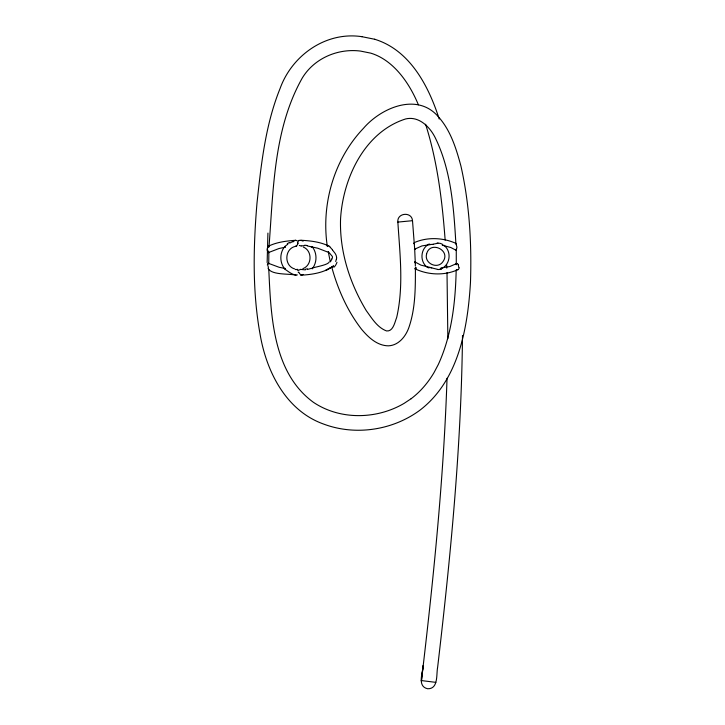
<?xml version="1.0" encoding="UTF-8"?>
<svg xmlns="http://www.w3.org/2000/svg" width="725" height="725" viewBox="0 0 725 725"><rect width="100%" height="100%" fill="white"/><g stroke="black" fill="none" stroke-linecap="round" stroke-linejoin="round"><path stroke-width="1.09" d="M415.398 267.416C415.416 287.743 415.561 308.714 408.664 328.117C405.411 336.871 398.36 345.49 388.328 345.834C377.045 345.662 368.246 337.279 361.458 329.123C347.357 310.853 337.859 289.366 331.778 267.199M456.279 264.761L456.27 249.065M411.256 398.632L404.151 403.345C376.782 419.494 340.125 420.273 313.408 402.303C272.609 372.505 270.978 315.42 268.794 269.718L268.776 269.41M285.478 268.531L279.17 267.298L268.748 263.429L268.857 251.901M268.993 246.835L268.721 246.056L267.806 247.669M447.86 338.684L447.008 272.6M462.496 335.485C461.381 446.509 450.515 557.19 437.619 667.381C436.169 674.341 438.643 689.085 427.623 688.75C416.884 686.376 422.865 672.709 423.146 665.613L421.452 680.567C433.314 580.127 443.7 479.397 447.035 378.269M267.144 262.595L267.924 233.087M456.179 270.271C455.436 302.28 451.802 335.122 438.299 364.503L434.121 372.423C428.176 382.528 420.518 391.654 411.12 398.723M268.993 246.772L269.002 246.718C273.397 190.041 273.57 128.805 302.271 78.028C314.206 58.29 337.877 48.185 360.479 51.076L370.747 53.142C393.575 60.084 409.453 83.094 418.388 104.835M268.857 252.427L279.016 248.521L285.306 247.18M268.748 263.429L268.649 264.145M456.025 244.225L455.88 243.464C453.705 207.558 451.204 170.049 435.009 137.288C429.562 126.594 418.778 115.873 405.71 118.927C364.476 131.95 342.961 178.35 340.56 218.905C339.427 251.194 349.713 283.176 366.279 310.635C371.853 318.221 377.254 327.519 386.57 330.953C393.285 331.669 394.79 322.099 396.675 317.496C403.852 286.221 399.856 253.723 397.862 222.086C396.738 212.751 411.854 211.31 412.507 220.69L414.591 247.877M415.362 268.368L415.108 268.812M330.663 261.444L331.823 259.061M336.418 258.897L335.702 261.517M327.437 246.101L327.763 245.612L328.615 245.983M297.921 243.663L296.607 246.11M362.056 36.712L361.766 36.658C325.969 31.275 292.03 55.272 280.095 88.468C265.341 124.918 261.145 164.475 256.976 203.272C253.333 246.772 252.264 290.924 260.048 334.044C266.311 371.3 285.84 410.567 323.531 424.034C355.295 435.997 392.66 430.333 419.884 410.223C458.653 380.562 467.752 328.108 470.471 282.369C471.767 243.428 469.51 204.16 460.937 166.079C456.224 148.589 450.678 130.446 438.308 116.689C417.192 92.166 381.142 107.735 363.461 128.325C333.899 159.328 321.003 204.377 327.328 246.5M312.321 268.612C309.466 267.67 328.008 265.595 329.25 261.933M299.525 270.072L300.213 269.401M268.205 263.673L268.721 263.13M283.91 247.678C279.497 254.04 279.868 263.103 284.834 269.057A2.972 1.024 29.8 0 0 285.043 269.292C288.623 271.639 292.972 275.6 297.359 274.92M331.896 258.952L332.449 257.475A2.093 1.704 77.7 0 0 332.331 256.442L328.498 251.865M312.167 268.83C317.323 262.468 317.233 252.744 311.986 246.455M284.653 246.672L284.427 247.162L285.016 247.243M456.288 250.216L456.931 247.207L455.98 243.446M333.464 265.876L333.319 266.066C323.966 272.836 312.303 274.53 301.065 275.21L303.159 274.431M429.254 243.944L429.363 244.506L431.946 244.407A19.838 13.204 -15.4 0 0 433.151 244.307M428.548 244.271C420.319 249.146 419.639 261.734 427.378 267.398M442.486 268.168C450.714 263.293 451.394 250.714 443.655 245.041M268.676 246.083C277.122 242.05 286.529 240.936 295.755 240.292L297.368 240.872M287.825 244.198L284.88 246.428A2.972 1.006 -31 0 0 284.698 246.636M332.757 266.601L331.833 266.474M332.721 266.456L325.489 270.57L332.884 266.51M414.609 249.201L421.986 245.902L430.768 244.542M302.851 268.667C312.185 265.314 312.493 250.778 303.304 247.044M456.705 263.538L449.781 266.546L440.936 267.96M289.792 243.056L293.226 241.289M442.495 244.959L442.35 244.225L440.51 243.446A7.631 6.534 -23.4 0 0 438.29 243.256M294.522 240.682L295.7 240.301M295.265 246.4C284.309 248.892 283.946 266.021 294.794 268.966M456.252 270.38C443.174 275.736 427.687 274.838 414.972 268.794M415.126 242.25C428.031 236.885 443.283 237.682 455.925 243.373M311.46 268.341L307.59 269.41M295.456 269.582L296.851 269.437L297.531 270.162M301.364 245.929L304.663 245.594M301.083 245.993L299.325 245.422M433.142 244.216L437.166 243.392M296.462 246.138L295.501 246.029M300.304 269.374L304.745 269.809A10.295 7.703 -13.3 0 0 305.452 269.836M397.862 222.086L412.507 220.69M296.027 275.255C290.018 273.379 271.694 275.464 268.069 268.377M285.188 268.477L284.834 269.057M421.234 680.539L435.834 682.361M437.347 269.283L430.07 267.498L428.285 267.842M311.623 247.026L312.14 246.672M431.728 267.824L420.953 265.132L415.126 262.006A2.846 0.825 -69.1 0 0 414.546 262.069M374.671 39.25C409.978 50.034 428.738 86.239 439.205 119.045M307.137 245.902L317.749 248.213L327.646 252.037M442.304 245.24L450.814 247.515L456.161 250.315M361.766 36.658L374.897 39.295M327.908 245.612C319.399 241.76 310.01 240.736 300.784 240.256L303.159 241.126M332.639 250.188L335.204 253.505A10.766 10.25 64.3 0 1 335.539 254.149A7.178 7.132 71.1 0 1 336.554 257.602M415.126 262.006L415.298 263.429M298.347 272.437L298.211 272.029M425.584 124.247C437.519 161.711 442.214 201.052 445.15 240.129M328.226 251.584L330.31 261.852M446.6 264.761L446.781 268.123M414.664 248.657L415.289 262.939M415.353 266.129L415.298 263.655M416.213 267.616A4.006 1.042 76.6 0 1 415.507 269.102M456.116 264.444A3.263 0.689 83.9 0 1 456.351 263.465M456.569 264.154A2.9 0.97 71.8 0 1 458.345 264.861M458.218 264.933A2.982 1.912 79.2 0 1 458.617 267.244M459.288 267.552A4.015 3.018 80.8 0 1 458.055 269.682M457.964 269.582A2.737 1.323 -79.7 0 1 456.342 269.501M413.649 243.573A2.782 0.689 -76.1 0 1 414.464 242.73M414.564 249.083A2.909 0.761 67.8 0 1 414.374 249.346M415.171 248.929A2.846 0.652 64.9 0 1 414.51 248.811M414.256 243.509A3.208 0.544 -83.7 0 1 414.274 243.863M307.445 268.83A12.071 7.395 -11.8 0 1 305.47 269.174M297.377 269.347A3.326 0.924 81.6 0 1 298.446 270.588M299.425 273.479A3.308 0.58 70.6 0 1 298.954 272.274M301.065 275.246A3.698 2.03 83.7 0 1 299.896 273.814M304.627 245.222A11.6 8.238 11.7 0 1 307.164 245.53M311.578 246.989A2.592 0.662 22.3 0 1 311.306 246.935M300.177 240.41A3.861 2.229 50.7 0 1 300.848 240.492M298.936 240.691A3.507 2.238 66.9 0 1 300.132 240.383M297.649 242.884A3.299 1.686 -81.4 0 1 299.044 240.319M297.776 243.7A3.281 0.471 -71.6 0 1 298.002 242.993M287.263 243.718A16.865 7.93 -26.8 0 1 289.411 242.467M292.972 241.851A6.516 0.825 -28.2 0 1 293.897 241.389M333.282 265.984A4.033 1.613 -73.5 0 1 332.766 266.519M328.479 245.576A7.023 2.266 55.9 0 1 329.984 246.881M330.111 247.189A15.37 4.042 53.3 0 1 332.44 249.799M336.636 257.611A7.794 7.758 84.8 0 1 336.5 258.916M336.98 262.296A8.927 5.256 -76.5 0 1 333.817 267.317M268.395 267.86A4.033 1.359 84.7 0 1 268.096 265.83M267.353 265.169A2.891 1.468 88.6 0 1 268.123 263.347M268.757 252.762A2.873 0.607 66.1 0 1 268.051 252.073M268.25 251.711A2.791 0.888 78.2 0 1 267.797 250.261M267.163 250.388A4.033 2.492 89.6 0 1 267.661 247.497M437.148 242.993A9.298 7.286 -18.5 0 1 437.991 242.902M440.129 269.347A7.268 6.045 25.6 0 1 437.365 269.437M441.126 269.165A4.867 3.67 17.6 0 1 440.238 269.501M441.833 268.178A1.667 1.024 5 0 1 441.027 269.048M440.247 268.794A10.367 5.039 -11.5 0 1 440.755 268.767M426.554 254.176C424.107 263.42 437.61 269.718 442.93 261.68C451.403 250.161 429.717 240.102 426.554 254.176"/></g></svg>
